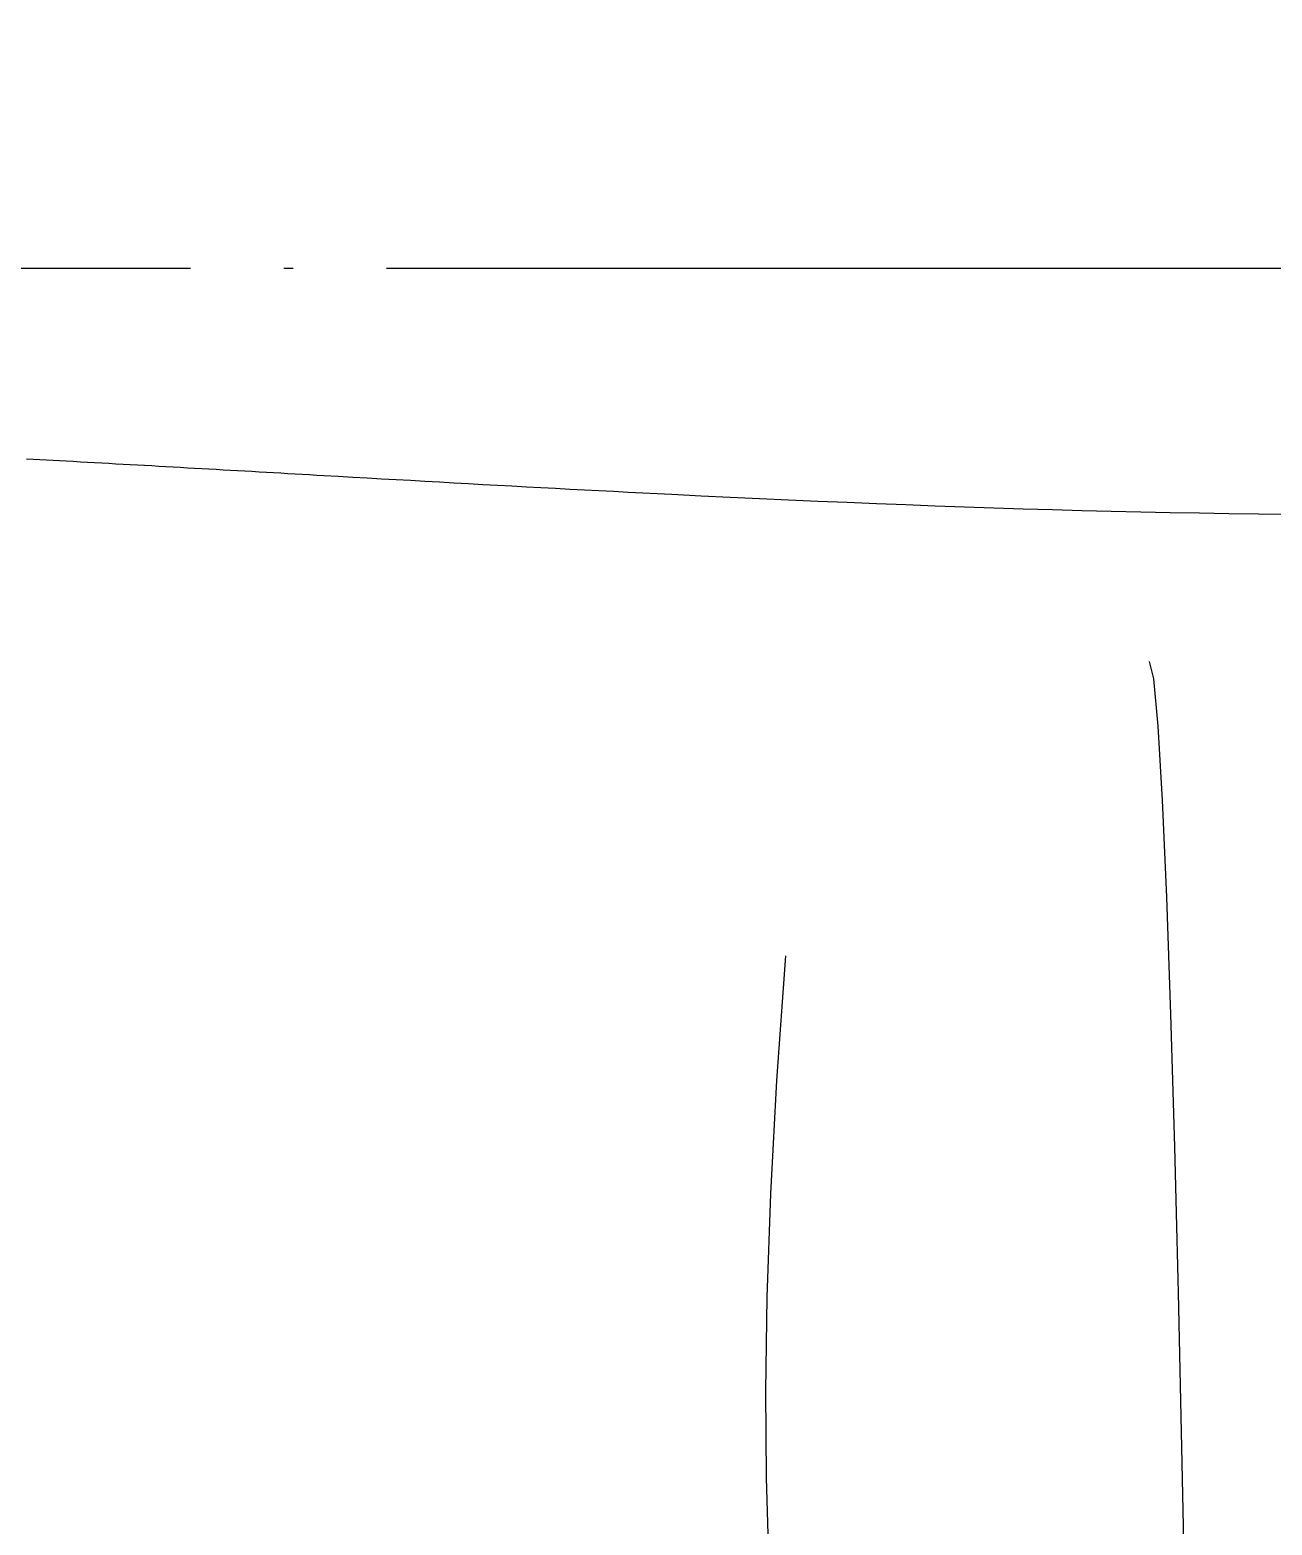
# Model space of a CAD drawing. Extents: x 11992 to 29481, y -6727 to 6811.
# Drawn here: x 24292.1 to 24558.5, y 1557 to 1877.4 of the extents above; entities that cross this region are included whole.
import ezdxf

# ---------------------------------------------------------------- set-up
doc = ezdxf.new("R2010")
doc.units = 0
doc.header["$MEASUREMENT"] = 0
doc.linetypes.add('DOTE', pattern=[2.42, 2, -0.2, 0.02, -0.2])
doc.layers.get('0').update_dxf_attribs({"color": 8, "linetype": 'CONTINUOUS'})
doc.layers.add('zoylight 4标注', color=9, linetype='CONTINUOUS')
doc.layers.add('zoylight 5回路', color=4, linetype='CONTINUOUS')

msp = doc.modelspace()

# ---------------------------------------------------------------- linework, layer by layer
for p, q in [((24291.35, 1785.51, -2436.43), (24292.76, 1785.44, -2436.43)), ((24292.76, 1785.44, -2436.43), (24294.18, 1785.36, -2436.43)), ((24294.18, 1785.36, -2436.43), (24295.6, 1785.28, -2436.43)), ((24295.6, 1785.28, -2436.43), (24297.02, 1785.21, -2436.43)), ((24297.02, 1785.21, -2436.43), (24298.43, 1785.13, -2436.43)), ((24298.43, 1785.13, -2436.43), (24299.84, 1785.05, -2436.43)), ((24299.84, 1785.05, -2436.43), (24301.36, 1784.97, -2436.43)), ((24301.36, 1784.97, -2436.43), (24302.88, 1784.89, -2436.43)), ((24302.88, 1784.89, -2436.43), (24304.41, 1784.8, -2436.43)), ((24304.41, 1784.8, -2436.43), (24305.93, 1784.72, -2436.43)), ((24305.93, 1784.72, -2436.43), (24307.46, 1784.63, -2436.43)), ((24307.46, 1784.63, -2436.43), (24308.99, 1784.55, -2436.43)), ((24308.99, 1784.55, -2436.43), (24310.52, 1784.46, -2436.43)), ((24310.52, 1784.46, -2436.43), (24312.05, 1784.38, -2436.43)), ((24312.05, 1784.38, -2436.43), (24313.58, 1784.29, -2436.43)), ((24313.58, 1784.29, -2436.43), (24315.11, 1784.21, -2436.43)), ((24315.11, 1784.21, -2436.43), (24316.65, 1784.12, -2436.43)), ((24316.65, 1784.12, -2436.43), (24318.18, 1784.04, -2436.43)), ((24318.18, 1784.04, -2436.43), (24319.71, 1783.95, -2436.43)), ((24319.71, 1783.95, -2436.43), (24321.24, 1783.86, -2436.43)), ((24321.24, 1783.86, -2436.43), (24322.78, 1783.78, -2436.43)), ((24322.78, 1783.78, -2436.43), (24324.31, 1783.69, -2436.43)), ((24324.31, 1783.69, -2436.43), (24325.85, 1783.6, -2436.43)), ((24325.85, 1783.6, -2436.43), (24327.38, 1783.52, -2436.43)), ((24327.38, 1783.52, -2436.43), (24328.92, 1783.43, -2436.43)), ((24328.92, 1783.43, -2436.43), (24330.46, 1783.34, -2436.43)), ((24330.46, 1783.34, -2436.43), (24331.99, 1783.26, -2436.43)), ((24331.99, 1783.26, -2436.43), (24333.53, 1783.17, -2436.43)), ((24333.53, 1783.17, -2436.43), (24335.07, 1783.08, -2436.43)), ((24335.07, 1783.08, -2436.43), (24336.61, 1782.99, -2436.43)), ((24336.61, 1782.99, -2436.43), (24338.15, 1782.91, -2436.43)), ((24338.15, 1782.91, -2436.43), (24339.69, 1782.82, -2436.43)), ((24339.69, 1782.82, -2436.43), (24341.23, 1782.73, -2436.43)), ((24341.23, 1782.73, -2436.43), (24342.77, 1782.64, -2436.43)), ((24342.77, 1782.64, -2436.43), (24344.31, 1782.56, -2436.43)), ((24344.31, 1782.56, -2436.43), (24345.85, 1782.47, -2436.43)), ((24345.85, 1782.47, -2436.43), (24347.39, 1782.38, -2436.43)), ((24347.39, 1782.38, -2436.43), (24348.93, 1782.29, -2436.43)), ((24348.93, 1782.29, -2436.43), (24350.48, 1782.21, -2436.43)), ((24350.48, 1782.21, -2436.43), (24352.02, 1782.12, -2436.43)), ((24352.02, 1782.12, -2436.43), (24353.57, 1782.03, -2436.43)), ((24353.57, 1782.03, -2436.43), (24355.11, 1781.94, -2436.43)), ((24355.11, 1781.94, -2436.43), (24358.2, 1781.77, -2436.43)), ((24358.2, 1781.77, -2436.43), (24361.29, 1781.59, -2436.43)), ((24361.29, 1781.59, -2436.43), (24364.39, 1781.42, -2436.43)), ((24364.39, 1781.42, -2436.43), (24367.48, 1781.24, -2436.43)), ((24367.48, 1781.24, -2436.43), (24370.58, 1781.07, -2436.43)), ((24370.58, 1781.07, -2436.43), (24373.68, 1780.9, -2436.43)), ((24373.68, 1780.9, -2436.43), (24376.78, 1780.72, -2436.43)), ((24376.78, 1780.72, -2436.43), (24379.88, 1780.55, -2436.43)), ((24379.88, 1780.55, -2436.43), (24382.99, 1780.38, -2436.43)), ((24382.99, 1780.38, -2436.43), (24386.09, 1780.2, -2436.43)), ((24386.09, 1780.2, -2436.43), (24389.2, 1780.03, -2436.43)), ((24389.2, 1780.03, -2436.43), (24392.31, 1779.86, -2436.43)), ((24392.31, 1779.86, -2436.43), (24395.42, 1779.69, -2436.43)), ((24395.42, 1779.69, -2436.43), (24398.53, 1779.53, -2436.43)), ((24398.53, 1779.53, -2436.43), (24401.65, 1779.36, -2436.43)), ((24401.65, 1779.36, -2436.43), (24404.76, 1779.19, -2436.43)), ((24404.76, 1779.19, -2436.43), (24407.88, 1779.03, -2436.43)), ((24407.88, 1779.03, -2436.43), (24411, 1778.86, -2436.43)), ((24411, 1778.86, -2436.43), (24414.11, 1778.7, -2436.43)), ((24414.11, 1778.7, -2436.43), (24417.24, 1778.54, -2436.43)), ((24417.24, 1778.54, -2436.43), (24420.36, 1778.38, -2436.43)), ((24420.36, 1778.38, -2436.43), (24423.48, 1778.22, -2436.43)), ((24423.48, 1778.22, -2436.43), (24426.61, 1778.06, -2436.43)), ((24426.61, 1778.06, -2436.43), (24429.73, 1777.9, -2436.43)), ((24429.73, 1777.9, -2436.43), (24435.99, 1777.6, -2436.43)), ((24435.99, 1777.6, -2436.43), (24442.25, 1777.3, -2436.43)), ((24442.25, 1777.3, -2436.43), (24448.51, 1777.01, -2436.43)), ((24448.51, 1777.01, -2436.43), (24454.78, 1776.72, -2436.43)), ((24454.78, 1776.72, -2436.43), (24461.05, 1776.45, -2436.43)), ((24461.05, 1776.45, -2436.43), (24467.33, 1776.18, -2436.43)), ((24467.33, 1776.18, -2436.43), (24473.61, 1775.92, -2436.43)), ((24473.61, 1775.92, -2436.43), (24479.9, 1775.68, -2436.43)), ((24479.9, 1775.68, -2436.43), (24486.19, 1775.44, -2436.43)), ((24486.19, 1775.44, -2436.43), (24492.48, 1775.22, -2436.43)), ((24492.48, 1775.22, -2436.43), (24498.77, 1775.01, -2436.43)), ((24498.77, 1775.01, -2436.43), (24505.07, 1774.81, -2436.43)), ((24505.07, 1774.81, -2436.43), (24511.37, 1774.62, -2436.43)), ((24511.37, 1774.62, -2436.43), (24517.68, 1774.45, -2436.43)), ((24517.68, 1774.45, -2436.43), (24523.98, 1774.29, -2436.43)), ((24523.98, 1774.29, -2436.43), (24530.29, 1774.15, -2436.43)), ((24530.29, 1774.15, -2436.43), (24536.6, 1774.02, -2436.43)), ((24536.6, 1774.02, -2436.43), (24542.91, 1773.9, -2436.43)), ((24542.91, 1773.9, -2436.43), (24549.22, 1773.8, -2436.43)), ((24549.22, 1773.8, -2436.43), (24555.53, 1773.72, -2436.43)), ((24555.53, 1773.72, -2436.43), (24561.84, 1773.66, -2436.43)), ((24533.1, 1738.34, -2436.43), (24532.14, 1742.05, -2436.43)), ((24534.05, 1728.18, -2436.43), (24533.1, 1738.34, -2436.43)), ((24534.97, 1712.33, -2436.43), (24534.05, 1728.18, -2436.43)), ((24535.87, 1691.52, -2436.43), (24534.97, 1712.33, -2436.43)), ((24536.75, 1666.5, -2436.43), (24535.87, 1691.52, -2436.43)), ((24452.25, 1652.23, -2436.43), (24454.16, 1678.96, -2436.43)), ((24537.58, 1638.01, -2436.43), (24536.75, 1666.5, -2436.43)), ((24450.94, 1627.94, -2436.43), (24452.25, 1652.23, -2436.43)), ((24538.38, 1606.8, -2436.43), (24537.58, 1638.01, -2436.43)), ((24450.17, 1605.83, -2436.43), (24450.94, 1627.94, -2436.43)), ((24449.88, 1585.65, -2436.43), (24450.17, 1605.83, -2436.43)), ((24539.14, 1573.61, -2436.43), (24538.38, 1606.8, -2436.43)), ((24450.03, 1567.16, -2436.43), (24449.88, 1585.65, -2436.43)), ((24539.84, 1539.18, -2436.43), (24539.14, 1573.61, -2436.43)), ((24450.55, 1550.1, -2436.43), (24450.03, 1567.16, -2436.43))]:
    msp.add_line(p, q)
at = {"layer": 'zoylight 4标注', "color": 9, "linetype": 'DOTE', "ltscale": 100}
msp.add_line((19286.52, 1826.36), (25252.9, 1826.36), dxfattribs=at)
at = {"layer": 'zoylight 5回路', "linetype": 'Continuous'}
msp.add_arc((14919.86, 2083.78), 9732.76, 346.706905, 20.210333, dxfattribs=at)

doc.saveas('drawing.dxf')
